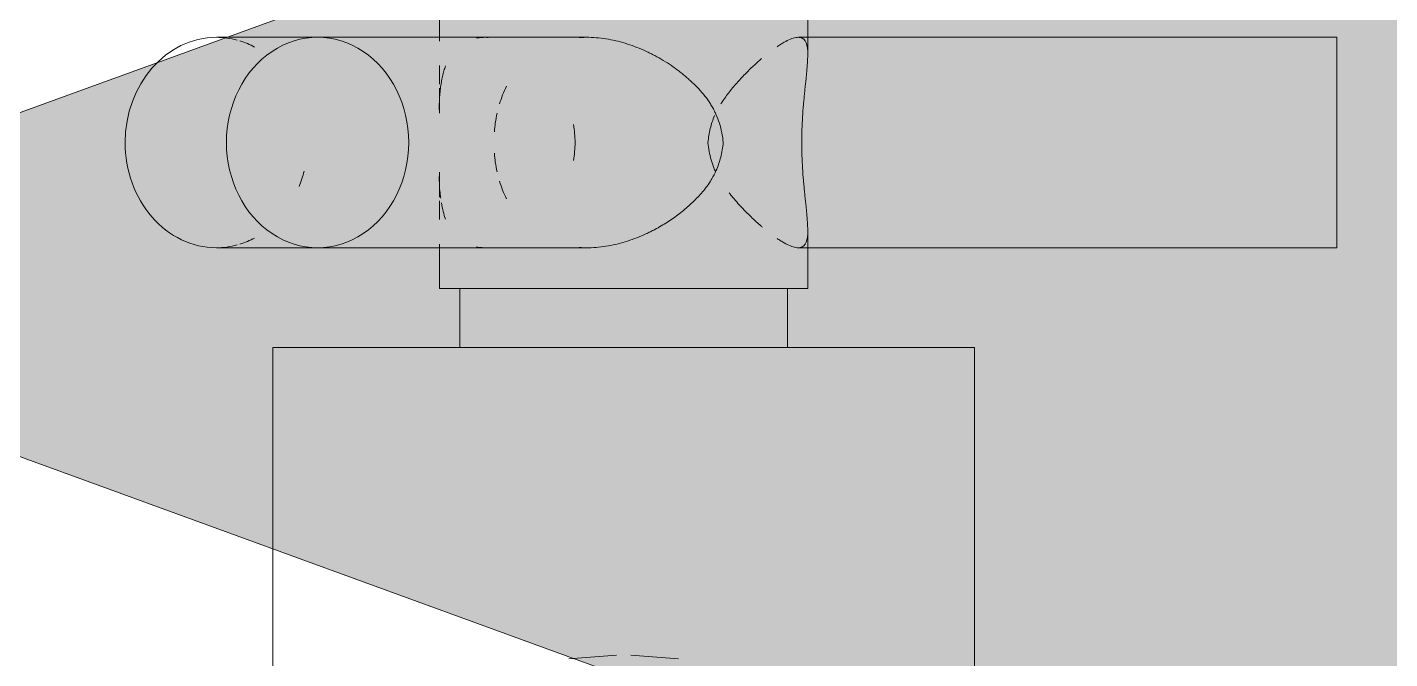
# Model space of a CAD drawing. Header units: metres. Extents: x 147 to 427, y -16 to 162.
# Drawn here: x 169.8996 to 169.9579, y 80.6592 to 80.6862 of the extents above; entities that cross this region are included whole.
import ezdxf

# ---------------------------------------------------------------- set-up
doc = ezdxf.new("R2010")
doc.units = ezdxf.units.M
doc.layers.add('1053_ARQ_BASE_MATADOURO_dwg', color=7, linetype='Continuous', lineweight=5, true_color=0x767676)
for name, color, linetype, lineweight in [('A_lay', 7, 'Continuous', 5), ('P-PIPE-IDEN', 7, 'Continuous', 5), ('P-SANR-FIXT', 7, 'Continuous', 5)]:
    doc.layers.add(name, color=color, linetype=linetype, lineweight=lineweight)

# ---------------------------------------------------------------- blocks, each defined once
blk = doc.blocks.new('UT_Ducha higiênica - UT_Ducha higiênica-V42-BANHEIROS E VESTIÁRIO')
at = {"layer": 'P-SANR-FIXT', "color": 9, "true_color": 0xc0c0c0}
for p, q in [((-0.007875, 0.090896), (-0.007875, 0.089883)), ((0.007875, 0.089284), (0.007875, 0.090896)), ((-0.013085, 0.090043), (-0.017415, 0.090043)), ((-0.001568, 0.090043), (-0.013085, 0.090043)), ((0.0305, 0.090043), (0.007467, 0.090043)), ((0.0305, 0.085543), (0.0305, 0.090043)), ((0.0305, 0.081043), (0.0305, 0.085543)), ((0.007875, 0.0793), (0.007875, 0.081801)), ((-0.017415, 0.081043), (-0.013085, 0.081043)), ((-0.013085, 0.081043), (-0.001568, 0.081043)), ((-0.007875, 0.081202), (-0.007875, 0.0793)), ((0.007467, 0.081043), (0.0305, 0.081043)), ((-0.007875, 0.0793), (-0.006977, 0.0793)), ((-0.007, 0.0793), (-0.007, 0.076797)), ((-0.006761, 0.0793), (-0.00495, 0.0793)), ((-0.005784, 0.0793), (-0.001427, 0.0793)), ((-0.001812, 0.0793), (0.001812, 0.0793)), ((0.001427, 0.0793), (0.005784, 0.0793)), ((0.00495, 0.0793), (0.006062, 0.0793)), ((0.006977, 0.0793), (0.007875, 0.0793)), ((0.007, 0.076797), (0.007, 0.0793)), ((-0.015, 0.076773), (-0.015, 0.0475)), ((0.015, 0.076773), (-0.015, 0.076773)), ((0.015, 0.0475), (0.015, 0.076773))]:
    blk.add_line(p, q, dxfattribs=at)
at = {"layer": 'P-SANR-FIXT', "color": 254, "true_color": 0xd3d3d3}
for p, q in [((-0.007875, 0.090043), (-0.013085, 0.090043)), ((0.0305, 0.085543), (0.0305, 0.090043)), ((-0.007875, 0.088838), (-0.007875, 0.088037)), ((-0.007875, 0.087872), (-0.007875, 0.086903)), ((0.0305, 0.081043), (0.0305, 0.085543)), ((-0.007875, 0.084183), (-0.007875, 0.083213)), ((-0.007875, 0.083049), (-0.007875, 0.082248)), ((-0.013085, 0.081043), (-0.007875, 0.081043)), ((-0.007875, 0.0793), (-0.007532, 0.0793)), ((-0.007, 0.0793), (-0.006761, 0.0793)), ((-0.007, 0.0793), (-0.006761, 0.0793)), ((-0.006977, 0.0793), (-0.005784, 0.0793)), ((-0.00495, 0.0793), (-0.003967, 0.0793)), ((-0.0035, 0.0793), (-0.001976, 0.0793)), ((-0.001427, 0.0793), (0.001427, 0.0793)), ((0.001812, 0.0793), (0.0035, 0.0793)), ((0.003967, 0.0793), (0.00495, 0.0793)), ((0.005784, 0.0793), (0.006977, 0.0793)), ((0.006062, 0.0793), (0.007, 0.0793)), ((0.006761, 0.0793), (0.007, 0.0793)), ((0.007532, 0.0793), (0.007875, 0.0793)), ((-0.006795, 0.076773), (-0.015, 0.076773)), ((-0.007, 0.076797), (-0.007, 0.076773)), ((-0.007, 0.076773), (-0.00391, 0.076773)), ((-0.007, 0.076773), (-0.006761, 0.076773)), ((-0.0035, 0.076773), (0.0035, 0.076773)), ((0.00391, 0.076773), (0.007, 0.076773)), ((0.006761, 0.076773), (0.007, 0.076773)), ((0.015, 0.076773), (0.006795, 0.076773)), ((0.007, 0.076773), (0.007, 0.076797)), ((-0.000303, 0.063614), (-0.002341, 0.063465)), ((0.002341, 0.063465), (0.000303, 0.063614))]:
    blk.add_line(p, q, dxfattribs=at)
at = {"layer": 'P-SANR-FIXT', "color": 254, "true_color": 0xe0e0e0}
for p, q in [((-0.006317, 0.090043), (-0.007875, 0.090043)), ((-0.007875, 0.081043), (-0.006076, 0.081043)), ((-0.007532, 0.0793), (-0.003937, 0.0793)), ((-0.006761, 0.0793), (-0.003967, 0.0793)), ((-0.003534, 0.0793), (-0.002038, 0.0793)), ((-0.0035, 0.0793), (-0.001976, 0.0793)), ((-0.001879, 0.0793), (0.003534, 0.0793)), ((-0.001812, 0.0793), (0.0035, 0.0793)), ((0.003937, 0.0793), (0.007532, 0.0793)), ((0.003967, 0.0793), (0.006761, 0.0793)), ((-0.003882, 0.076773), (-0.006795, 0.076773)), ((-0.006761, 0.076773), (-0.00391, 0.076773)), ((0.003508, 0.076773), (-0.003508, 0.076773)), ((-0.0035, 0.076773), (0.0035, 0.076773)), ((0.006795, 0.076773), (0.003882, 0.076773)), ((0.00391, 0.076773), (0.006761, 0.076773))]:
    blk.add_line(p, q, dxfattribs=at)
at = {"layer": 'P-SANR-FIXT', "color": 9, "true_color": 0xc0c0c0}
for centre, start_param, end_param in [((-0.017415, 0.085543), 0, 1.570796), ((-0.013085, 0.085543), 4.712389, 7.853982), ((-0.017415, 0.085543), 1.570796, 3.141593), ((-0.013085, 0.085543), 1.570796, 4.712389)]:
    blk.add_ellipse(centre, major_axis=(0, 0.0045), ratio=0.866025, start_param=start_param, end_param=end_param, dxfattribs=at)
at = {"layer": 'P-SANR-FIXT', "color": 254, "true_color": 0xd3d3d3}
for start_param, end_param in [(6.052367, 6.283185), (5.849621, 6.021386), (3.141593, 3.372411), (3.403392, 3.575157)]:
    blk.add_ellipse((-0.017415, 0.085543), major_axis=(0, 0.0045), ratio=0.866025, start_param=start_param, end_param=end_param, dxfattribs=at)
at = {"layer": 'P-SANR-FIXT', "color": 254, "true_color": 0xe0e0e0}
blk.add_ellipse((-0.017415, 0.085543), major_axis=(0, 0.0045), ratio=0.866025, start_param=4.282051, end_param=4.437421, dxfattribs=at)
for points in [[(-0.00629, 0.090005), (-0.006213, 0.090021), (-0.006052, 0.090042), (-0.005881, 0.090044), (-0.005793, 0.09004)], [(-0.007611, 0.082261), (-0.007653, 0.082368), (-0.00772, 0.08259), (-0.007769, 0.082834), (-0.007792, 0.082963)]]:
    blk.add_open_spline(points, degree=3, dxfattribs=at)
at = {"layer": 'P-SANR-FIXT', "color": 9, "true_color": 0xc0c0c0}
for points, knots in [([(0.004259, 0.085543), (0.004235, 0.085827), (0.004151, 0.086241), (0.003979, 0.08669), (0.003861, 0.086936), (0.003763, 0.087115), (0.003656, 0.087287), (0.003499, 0.087507), (0.003282, 0.087765), (0.003045, 0.088007), (0.002847, 0.088193), (0.002695, 0.088331), (0.002539, 0.088464), (0.002324, 0.088634), (0.002046, 0.088835), (0.001755, 0.08902), (0.001516, 0.08916), (0.001333, 0.089262), (0.001147, 0.089358), (0.000893, 0.08948), (0.000569, 0.089617), (0.00017, 0.089759), (-0.000236, 0.089876), (-0.00065, 0.089965), (-0.00121, 0.090043), (-0.001628, 0.090051), (-0.001901, 0.090031)], [0, 0, 0, 0, 0.0555556, 0.0833333, 0.0972222, 0.1111111, 0.125, 0.1388889, 0.1666667, 0.1944444, 0.2083333, 0.2222222, 0.2361111, 0.25, 0.2777778, 0.3055556, 0.3194444, 0.3333333, 0.3472222, 0.3611111, 0.3888889, 0.4166667, 0.4444444, 0.4722222, 0.5, 0.5555556, 0.5555556, 0.5555556, 0.5555556]), ([(0.007875, 0.089284), (0.007871, 0.089182), (0.00786, 0.088958), (0.007838, 0.088636), (0.007811, 0.088356), (0.007786, 0.088135), (0.00776, 0.087905), (0.007736, 0.087666), (0.007713, 0.087419), (0.007681, 0.08708), (0.007634, 0.086465), (0.007619, 0.085912), (0.007616, 0.085543)], [0, 0, 0, 0, 0.125, 0.25, 0.3125, 0.375, 0.4375, 0.5, 0.5625, 0.625, 0.75, 1, 1, 1, 1]), ([(-0.001901, 0.081054), (-0.001628, 0.081035), (-0.00121, 0.081043), (-0.00065, 0.08112), (-0.000236, 0.081209), (0.00017, 0.081326), (0.000569, 0.081468), (0.000893, 0.081606), (0.001147, 0.081727), (0.001364, 0.08184), (0.001607, 0.081976), (0.001961, 0.082193), (0.002299, 0.082428), (0.002618, 0.082686), (0.002924, 0.08296), (0.003287, 0.083317), (0.003589, 0.08369), (0.003803, 0.084035), (0.003988, 0.0844), (0.00417, 0.084912), (0.004241, 0.085329), (0.004259, 0.085543)], [0.4444444, 0.4444444, 0.4444444, 0.4444444, 0.5, 0.5277778, 0.5555556, 0.5833333, 0.6111111, 0.6388889, 0.6527778, 0.6666667, 0.6875, 0.7083333, 0.75, 0.7708333, 0.7916667, 0.8333333, 0.875, 0.890625, 0.9166667, 0.9583333, 1, 1, 1, 1]), ([(0.007616, 0.085543), (0.007619, 0.085173), (0.007634, 0.08462), (0.007681, 0.084005), (0.007713, 0.083667), (0.007736, 0.083419), (0.00776, 0.08318), (0.007786, 0.08295), (0.007811, 0.08273), (0.007838, 0.082449), (0.00786, 0.082127), (0.007871, 0.081903), (0.007875, 0.081801)], [0, 0, 0, 0, 0.25, 0.375, 0.4375, 0.5, 0.5625, 0.625, 0.6875, 0.75, 0.875, 1, 1, 1, 1])]:
    blk.add_open_spline(points, degree=3, knots=knots, dxfattribs=at)
at = {"layer": 'P-SANR-FIXT', "color": 254, "true_color": 0xe0e0e0}
for points, knots in [([(0.006561, 0.089643), (0.006613, 0.089678), (0.006714, 0.089745), (0.00691, 0.089861), (0.007045, 0.089928), (0.007129, 0.089962)], [0.5555556, 0.5555556, 0.5555556, 0.5555556, 0.5833333, 0.6111111, 0.6666667, 0.6666667, 0.6666667, 0.6666667]), ([(-0.007813, 0.08799), (-0.0078, 0.08808), (-0.00777, 0.088252), (-0.007718, 0.088492), (-0.007664, 0.08868), (-0.007625, 0.088789), (-0.007611, 0.088824)], [0.11111111, 0.11111111, 0.11111111, 0.11111111, 0.13888889, 0.16666667, 0.19444444, 0.20833333, 0.20833333, 0.20833333, 0.20833333]), ([(-0.007875, 0.086804), (-0.007885, 0.087019), (-0.007883, 0.08733), (-0.007852, 0.087717), (-0.007827, 0.087901), (-0.007813, 0.08799)], [0, 0, 0, 0, 0.0555556, 0.0833333, 0.1111111, 0.1111111, 0.1111111, 0.1111111]), ([(-0.007823, 0.083162), (-0.007833, 0.08323), (-0.007859, 0.083439), (-0.007884, 0.083807), (-0.007882, 0.08412), (-0.007875, 0.084281)], [0.8958333, 0.8958333, 0.8958333, 0.8958333, 0.9166667, 0.9583333, 1, 1, 1, 1])]:
    blk.add_open_spline(points, degree=3, knots=knots, dxfattribs=at)
at = {"layer": 'P-SANR-FIXT', "color": 254, "true_color": 0xd3d3d3}
for points, knots in [([(0.007129, 0.089962), (0.007212, 0.089997), (0.00733, 0.090033), (0.007433, 0.090043), (0.007467, 0.090043)], [0.66666667, 0.66666667, 0.66666667, 0.66666667, 0.72222222, 0.75115787, 0.75115787, 0.75115787, 0.75115787]), ([(-0.005411, 0.086796), (-0.005442, 0.08666), (-0.005489, 0.086398), (-0.005518, 0.086131), (-0.005527, 0.086003)], [0.91666667, 0.91666667, 0.91666667, 0.91666667, 0.94444444, 0.96972713, 0.96972713, 0.96972713, 0.96972713]), ([(0.003607, 0.085543), (0.003626, 0.085747), (0.003675, 0.086047), (0.003781, 0.086425), (0.003847, 0.086607), (0.003885, 0.086696)], [0, 0, 0, 0, 0.0555556, 0.0833333, 0.1111111, 0.1111111, 0.1111111, 0.1111111]), ([(-0.005527, 0.085082), (-0.005518, 0.084954), (-0.005489, 0.084687), (-0.005442, 0.084425), (-0.005411, 0.08429)], [0.03027287, 0.03027287, 0.03027287, 0.03027287, 0.05555556, 0.08333333, 0.08333333, 0.08333333, 0.08333333]), ([(0.003928, 0.084291), (0.003903, 0.084345), (0.003833, 0.084511), (0.003698, 0.084915), (0.003631, 0.085287), (0.003607, 0.085543)], [0.8784722, 0.8784722, 0.8784722, 0.8784722, 0.8958333, 0.9305556, 1, 1, 1, 1]), ([(0.005942, 0.081918), (0.005907, 0.081948), (0.005835, 0.08201), (0.005689, 0.082139), (0.005503, 0.082309), (0.005316, 0.082489), (0.005169, 0.082642), (0.005021, 0.082799), (0.004833, 0.083001), (0.004649, 0.083215), (0.004544, 0.08335), (0.004509, 0.083396)], [0.5486111, 0.5486111, 0.5486111, 0.5486111, 0.5659722, 0.5833333, 0.6180556, 0.6527778, 0.6701389, 0.6875, 0.7222222, 0.7569444, 0.7743056, 0.7743056, 0.7743056, 0.7743056]), ([(0.007467, 0.081043), (0.007433, 0.081043), (0.00733, 0.081052), (0.007135, 0.081113), (0.00691, 0.081224), (0.006714, 0.08134), (0.006613, 0.081407), (0.006561, 0.081442)], [0.2488421, 0.2488421, 0.2488421, 0.2488421, 0.2777778, 0.3333333, 0.3888889, 0.4166667, 0.4444444, 0.4444444, 0.4444444, 0.4444444])]:
    blk.add_open_spline(points, degree=3, knots=knots, dxfattribs=at)
at = {"layer": 'P-SANR-FIXT', "color": 254, "true_color": 0xe9e9e9}
for points in [[(0.007467, 0.090043), (0.007497, 0.090043), (0.007526, 0.09004), (0.007554, 0.090034)], [(-0.005793, 0.081045), (-0.005881, 0.081041), (-0.006052, 0.081043), (-0.006213, 0.081065), (-0.00629, 0.08108)], [(0.007554, 0.081051), (0.007526, 0.081045), (0.007497, 0.081043), (0.007467, 0.081043)]]:
    blk.add_open_spline(points, degree=3, dxfattribs=at)
at = {"layer": 'P-SANR-FIXT', "color": 254, "true_color": 0xd3d3d3}
for points in [[(0.007554, 0.090034), (0.007667, 0.090011), (0.007829, 0.089862), (0.007879, 0.089508), (0.007875, 0.089284)], [(0.00416, 0.087201), (0.004213, 0.087281), (0.004323, 0.087437), (0.004488, 0.087663), (0.004656, 0.087879), (0.004833, 0.088084), (0.005013, 0.088279), (0.005191, 0.088467), (0.005369, 0.088648), (0.005548, 0.088818), (0.005726, 0.088979), (0.005842, 0.089081), (0.0059, 0.089131)], [(-0.005013, 0.087947), (-0.005071, 0.087828), (-0.005177, 0.087583), (-0.005266, 0.087326), (-0.005306, 0.087196)], [(-0.002145, 0.086312), (-0.002102, 0.086058), (-0.002079, 0.085801), (-0.002076, 0.085543)], [(-0.002076, 0.085543), (-0.002079, 0.085285), (-0.002102, 0.085027), (-0.002145, 0.084773)], [(-0.005306, 0.08389), (-0.005266, 0.083759), (-0.005177, 0.083502), (-0.005071, 0.083257), (-0.005013, 0.083139)], [(0.007875, 0.081801), (0.007879, 0.081577), (0.007829, 0.081224), (0.007667, 0.081075), (0.007554, 0.081051)]]:
    blk.add_open_spline(points, degree=3, dxfattribs=at)
blk = doc.blocks.new('1053_ARQ_BASE_MATADOURO_dwg_arq geral tgov-4039641-BANHEIROS E VESTIÁRIO')
at = {"layer": 'A_lay', "true_color": 0xaaaaaa}
h = blk.add_hatch(dxfattribs=at)
h.set_pattern_fill('FP_2', color=253, style=0, pattern_type=2)
h.set_pattern_definition([(90, (-0.43, 0), (-0.6125, 4e-17), []), (180, (-0.43, 0), (-8e-17, -0.6125), [])])
h.paths.add_polyline_path([(28.861658, -2.567214), (28.86123, -2.567214), (28.861538, -2.5675)])
h.paths.add_polyline_path([(30.24823, -1.360338), (30.262372, -1.346196), (30.615925, -1.699749), (30.601783, -1.713891), (30.495878, -1.607986)])
h.paths.add_polyline_path([(28.44823, -2.590338), (28.811437, -2.590338), (28.812309, -2.584644), (28.818509, -2.584119), (28.822728, -2.58318), (28.81399, -2.582611), (28.834955, -2.571112), (28.83523, -2.571112), (28.834754, -2.567214), (28.827668, -2.566753), (28.827849, -2.531764), (28.829359, -2.52947), (28.830339, -2.529386), (28.830339, -2.53082), (28.834754, -2.529655), (28.838494, -2.52926), (28.835197, -2.52908), (28.832308, -2.52908), (28.832441, -2.52799), (28.843631, -2.52799), (28.848457, -2.451805), (28.853323, -2.52799), (28.864151, -2.528241), (28.864151, -2.52908), (28.859348, -2.529569), (28.861056, -2.532214), (28.861538, -2.529371), (28.863183, -2.529492), (28.864584, -2.531318), (28.864673, -2.530331), (28.867458, -2.530615), (28.867458, -2.531588), (28.867458, -2.532214), (28.868821, -2.532573), (28.868821, -2.567214), (28.861658, -2.567214), (28.861561, -2.571112), (28.862553, -2.571112), (28.883153, -2.58318), (28.878485, -2.583665), (28.878419, -2.583791), (28.873731, -2.58318), (28.873806, -2.583851), (28.884398, -2.585121), (28.88519, -2.590338), (29.24823, -2.590338), (29.24823, -1.340338), (29.54823, -1.340338), (29.54823, -1.360338), (29.26823, -1.360338), (29.26823, -2.590338), (30.14823, -2.590338), (30.14823, -1.340338), (30.24823, -1.340338), (30.24823, -1.360338), (30.16823, -1.360338), (30.16823, -2.590338), (31.04823, -2.590338), (31.04823, -1.360338), (30.84823, -1.360338), (30.84823, -1.340338), (30.86823, -1.340338), (30.86823, -0.980338), (30.59823, -0.720338), (30.59823, 0.709662), (28.44823, 0.709662), (28.44823, -0.520338), (29.746555, -0.520338), (29.746555, -0.540338), (28.44823, -0.540338), (28.44823, -1.340338), (28.64823, -1.340338), (28.64823, -1.360338), (28.44823, -1.360338), (28.44823, -2.460529)])
h.paths.add_polyline_path([(30.447591, -2.584848), (30.444515, -2.582797), (30.451351, -2.584848)])
h.paths.add_polyline_path([(30.77929, -2.584848), (30.786809, -2.583481), (30.784348, -2.584848)])
h.paths.add_polyline_path([(29.545549, -2.584848), (29.542473, -2.582797), (29.549309, -2.584848)])
h.paths.add_polyline_path([(29.877248, -2.584848), (29.884767, -2.583481), (29.882306, -2.584848)])
h.paths.add_polyline_path([(30.423038, -2.580063), (30.41972, -2.57822), (30.418936, -2.573911), (30.420063, -2.575601)])
h.paths.add_polyline_path([(30.792961, -2.580063), (30.797063, -2.573911), (30.796279, -2.57822), (30.795296, -2.578766)])
h.paths.add_polyline_path([(29.520996, -2.580063), (29.517678, -2.57822), (29.516894, -2.573911), (29.519539, -2.577878)])
h.paths.add_polyline_path([(29.890919, -2.580063), (29.895021, -2.573911), (29.894237, -2.57822)])
h.paths.add_polyline_path([(30.002307, -2.57552), (30.002307, -2.575518), (30.006188, -2.575519)])
h.paths.add_polyline_path([(30.904349, -2.57552), (30.904349, -2.575518), (30.90823, -2.575519)])
h.paths.add_polyline_path([(28.856503, -2.532214), (28.856574, -2.532214), (28.856471, -2.52908), (28.854257, -2.529473), (28.85598, -2.532214)])
h.paths.add_polyline_path([(30.786579, -2.524695), (30.786237, -2.524695), (30.786579, -2.524012)])
h.paths.add_polyline_path([(30.78863, -2.51991), (30.789084, -2.514431), (30.789247, -2.512943), (30.790363, -2.516443), (30.788714, -2.519741)])
h.paths.add_polyline_path([(29.886588, -2.51991), (29.887042, -2.514431), (29.887205, -2.512943), (29.888321, -2.516443), (29.886672, -2.519741)])
h.paths.add_polyline_path([(30.418706, -2.495302), (30.418706, -2.464542), (30.432211, -2.465057), (30.432211, -2.493252), (30.422002, -2.494802)])
h.paths.add_polyline_path([(29.516664, -2.495302), (29.516664, -2.464542), (29.530169, -2.465057), (29.530169, -2.493252), (29.51996, -2.494802)])
h.paths.add_polyline_path([(30.418706, -2.464542), (30.417569, -2.464542), (30.417569, -2.424213), (30.418706, -2.463685)])
h.paths.add_polyline_path([(29.515527, -2.464542), (29.515527, -2.427652), (29.516664, -2.464542)])
h.paths.add_polyline_path([(30.783787, -2.433099), (30.78242, -2.428314), (30.783787, -2.429955)])
h.paths.add_polyline_path([(30.417569, -2.424213), (30.417569, -2.100627), (30.583673, -2.405073), (30.434915, -2.405399), (30.428331, -2.407013), (30.42223, -2.411753), (30.418936, -2.416694)])
h.paths.add_polyline_path([(30.779003, -2.424213), (30.774901, -2.420795), (30.776484, -2.421191)])
h.paths.add_polyline_path([(30.79843, -2.100627), (30.417569, -2.100627), (30.42934, -2.053767), (30.449813, -2.01434), (30.480462, -1.979505), (30.518583, -1.953055), (30.562415, -1.93648), (30.607999, -1.930923), (30.654057, -1.936538), (30.697416, -1.953055), (30.735537, -1.979505), (30.766186, -2.01434), (30.787568, -2.055518), (30.795738, -2.089448)])
h.paths.add_polyline_path([(30.79843, -2.424213), (30.797063, -2.416694), (30.792035, -2.409924), (30.786809, -2.40644), (30.776385, -2.405073), (30.583673, -2.405073), (30.79843, -2.100627), (30.79843, -2.407518)])
h.paths.add_polyline_path([(29.515527, -2.424213), (29.515714, -2.100969), (29.681631, -2.405073), (29.532873, -2.405399), (29.526289, -2.407013), (29.520188, -2.411753), (29.516894, -2.416694)])
h.paths.add_polyline_path([(29.876961, -2.424213), (29.872859, -2.420795), (29.874442, -2.421191)])
h.paths.add_polyline_path([(29.896388, -2.100627), (29.515527, -2.100627), (29.526389, -2.055518), (29.547771, -2.01434), (29.57842, -1.979505), (29.616541, -1.953055), (29.6599, -1.936538), (29.705957, -1.930923), (29.752015, -1.936538), (29.795374, -1.953055), (29.833495, -1.979505), (29.864144, -2.01434), (29.885526, -2.055518), (29.893696, -2.089448)])
h.paths.add_polyline_path([(29.896388, -2.424213), (29.89502, -2.416693), (29.889993, -2.409924), (29.884767, -2.40644), (29.874343, -2.405073), (29.681631, -2.405073), (29.896388, -2.100627), (29.896388, -2.407518)])
h.paths.add_polyline_path([(30.589697, -2.329215), (30.625618, -2.329215), (30.661948, -2.319375), (30.693248, -2.301494), (30.718011, -2.277977), (30.736986, -2.247702), (30.747847, -2.213462), (30.747527, -2.094816), (30.734939, -2.060277), (30.715295, -2.031302), (30.690509, -2.00867), (30.65738, -1.991465), (30.624801, -1.983383), (30.589326, -1.98357), (30.553905, -1.993066), (30.523723, -2.0097), (30.497268, -2.034791), (30.478031, -2.065699), (30.467469, -2.097209), (30.467469, -2.213462), (30.478818, -2.248483), (30.498448, -2.279127), (30.523487, -2.302839), (30.555443, -2.320369), (30.589399, -2.329138)])
h.paths.add_polyline_path([(29.687655, -2.329215), (29.723576, -2.329215), (29.759906, -2.319375), (29.791206, -2.301494), (29.815969, -2.277977), (29.834944, -2.247702), (29.845804, -2.213462), (29.845485, -2.094816), (29.832897, -2.060277), (29.813253, -2.031302), (29.788467, -2.00867), (29.755338, -1.991465), (29.722759, -1.983383), (29.686987, -1.983647), (29.651863, -1.993066), (29.621681, -2.0097), (29.595225, -2.034791), (29.575989, -2.065699), (29.565427, -2.097209), (29.565427, -2.213462), (29.576776, -2.248483), (29.596406, -2.279127), (29.621445, -2.302839), (29.653401, -2.320369), (29.687357, -2.329138)])
h.paths.add_polyline_path([(30.59075, -2.32345), (30.556742, -2.314558), (30.52711, -2.298303), (30.501939, -2.27473), (30.482838, -2.243907), (30.472677, -2.212874), (30.472677, -2.097798), (30.483817, -2.065626), (30.503234, -2.036436), (30.527503, -2.014069), (30.559101, -1.997363), (30.590382, -1.989314), (30.624428, -1.989129), (30.657698, -1.997363), (30.687573, -2.013197), (30.713153, -2.036436), (30.731818, -2.064275), (30.743308, -2.096324), (30.743246, -2.213062), (30.732577, -2.245647), (30.714046, -2.27473), (30.688875, -2.298303), (30.658641, -2.314889), (30.625235, -2.32345), (30.595521, -2.32345)])
h.paths.add_polyline_path([(29.688708, -2.323449), (29.6547, -2.314558), (29.625068, -2.298302), (29.599897, -2.27473), (29.580796, -2.243907), (29.570635, -2.212873), (29.570635, -2.097798), (29.581775, -2.065626), (29.601192, -2.036436), (29.625461, -2.014069), (29.657058, -1.997363), (29.68834, -1.989314), (29.722386, -1.989129), (29.755657, -1.997363), (29.785531, -2.013197), (29.811111, -2.036436), (29.830503, -2.066303), (29.841266, -2.096324), (29.841204, -2.213062), (29.830503, -2.245697), (29.812004, -2.27473), (29.786833, -2.298302), (29.756599, -2.314888), (29.723193, -2.323449), (29.693479, -2.323449)])
h.paths.add_polyline_path([(30.608571, -2.254476), (30.623103, -2.252826), (30.636895, -2.247958), (30.649243, -2.240121), (30.646489, -2.202239), (30.644632, -2.192955), (30.640537, -2.184417), (30.634461, -2.177156), (30.626778, -2.171622), (30.617966, -2.168158), (30.608571, -2.166979), (30.599177, -2.168158), (30.589015, -2.172594), (30.582682, -2.177156), (30.576605, -2.184417), (30.572511, -2.192955), (30.570654, -2.202239), (30.5679, -2.240121), (30.581735, -2.248483), (30.59404, -2.252826), (30.60823, -2.254437)])
h.paths.add_polyline_path([(29.706529, -2.254476), (29.721061, -2.252826), (29.734853, -2.247958), (29.747201, -2.240121), (29.744447, -2.202239), (29.74259, -2.192954), (29.738495, -2.184417), (29.732419, -2.177156), (29.724736, -2.171622), (29.715924, -2.168158), (29.706529, -2.166979), (29.697135, -2.168158), (29.686973, -2.172594), (29.68064, -2.177156), (29.674563, -2.184417), (29.670469, -2.192954), (29.668612, -2.202239), (29.665858, -2.240121), (29.679694, -2.248483), (29.691998, -2.252826), (29.706188, -2.254437)])
h.paths.add_polyline_path([(28.823966, -1.784602), (28.809823, -1.77046), (29.234088, -1.346196), (29.24823, -1.360338), (28.898978, -1.709589)])
h.paths.add_polyline_path([(29.723966, -1.784602), (29.709823, -1.77046), (30.134088, -1.346196), (30.14823, -1.360338), (29.896225, -1.612343)])
blk = doc.blocks.new('1053_ARQ_BASE_MATADOURO_dwg-3625622-BANHEIROS E VESTIÁRIO')
blk.add_blockref('1053_ARQ_BASE_MATADOURO_dwg_arq geral tgov-4039641-BANHEIROS E VESTIÁRIO', (130.209795, 83.186034))
blk = doc.blocks.new('Anotacao_Tuboseta - Fluxo 2-2612755-BANHEIROS E VESTIÁRIO')
at = {"layer": 'P-PIPE-IDEN'}
blk.add_hatch(color=256, dxfattribs=at).paths.add_polyline_path([(0, -0.001082), (-0.0029727, 0), (0, 0.001082)])
for p, q in [((0, 0.001082), (-0.0029727, 0)), ((-0.0029727, 0), (0, -0.001082))]:
    blk.add_line(p, q, dxfattribs=at)

msp = doc.modelspace()

# ---------------------------------------------------------------- block references
at = {"layer": '1053_ARQ_BASE_MATADOURO_dwg', "color": 253, "true_color": 0xaaaaaa}
msp.add_blockref('1053_ARQ_BASE_MATADOURO_dwg-3625622-BANHEIROS E VESTIÁRIO', (9.709116, 0), dxfattribs=at)
at = {"layer": 'P-PIPE-IDEN', "xscale": 49.99999999999998, "yscale": 49.99999999999998, "zscale": 49.99999999999998}
msp.add_blockref('Anotacao_Tuboseta - Fluxo 2-2612755-BANHEIROS E VESTIÁRIO', (170.027685, 80.675156), dxfattribs=at)
at = {"layer": 'P-SANR-FIXT', "color": 254, "true_color": 0xe0e0e0}
msp.add_blockref('UT_Ducha higiênica - UT_Ducha higiênica-V42-BANHEIROS E VESTIÁRIO', (169.925098, 80.595696), dxfattribs=at)

doc.saveas('drawing.dxf')
